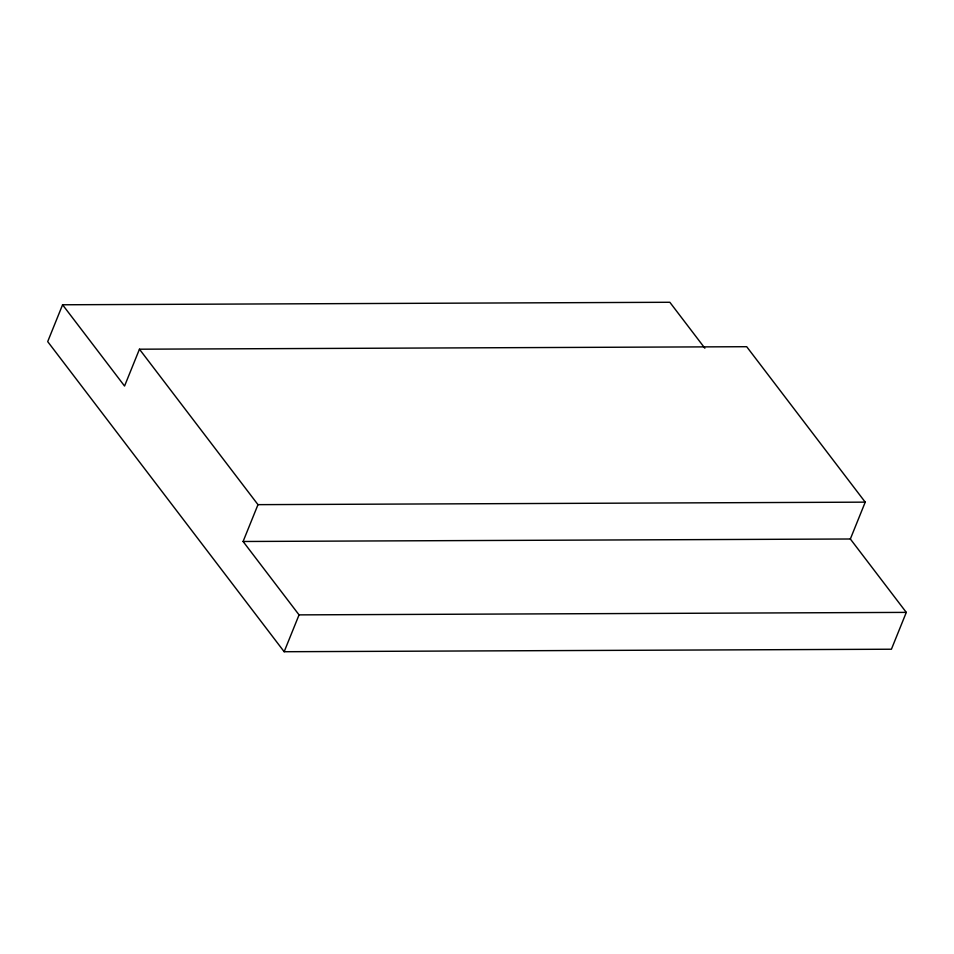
<?xml version="1.0" encoding="UTF-8"?>
<svg xmlns="http://www.w3.org/2000/svg" width="954" height="954" viewBox="0 0 954 954"><rect width="100%" height="100%" fill="white"/><g stroke="black" fill="none" stroke-linecap="round" stroke-linejoin="round"><path stroke-width="1.43" d="M62.582 304.779L47.7 341.615L284.161 651.725L891.418 649.221L906.3 612.385L850.348 538.998L243.091 541.49L257.985 504.654L139.451 349.2L124.557 386.048L62.582 304.779L669.839 302.275L704.863 348.21M284.161 651.725L299.055 614.877L243.091 541.49M850.348 538.998L865.23 502.15L746.696 346.707L139.451 349.2M257.985 504.654L865.23 502.15M299.055 614.877L906.3 612.385"/></g></svg>
